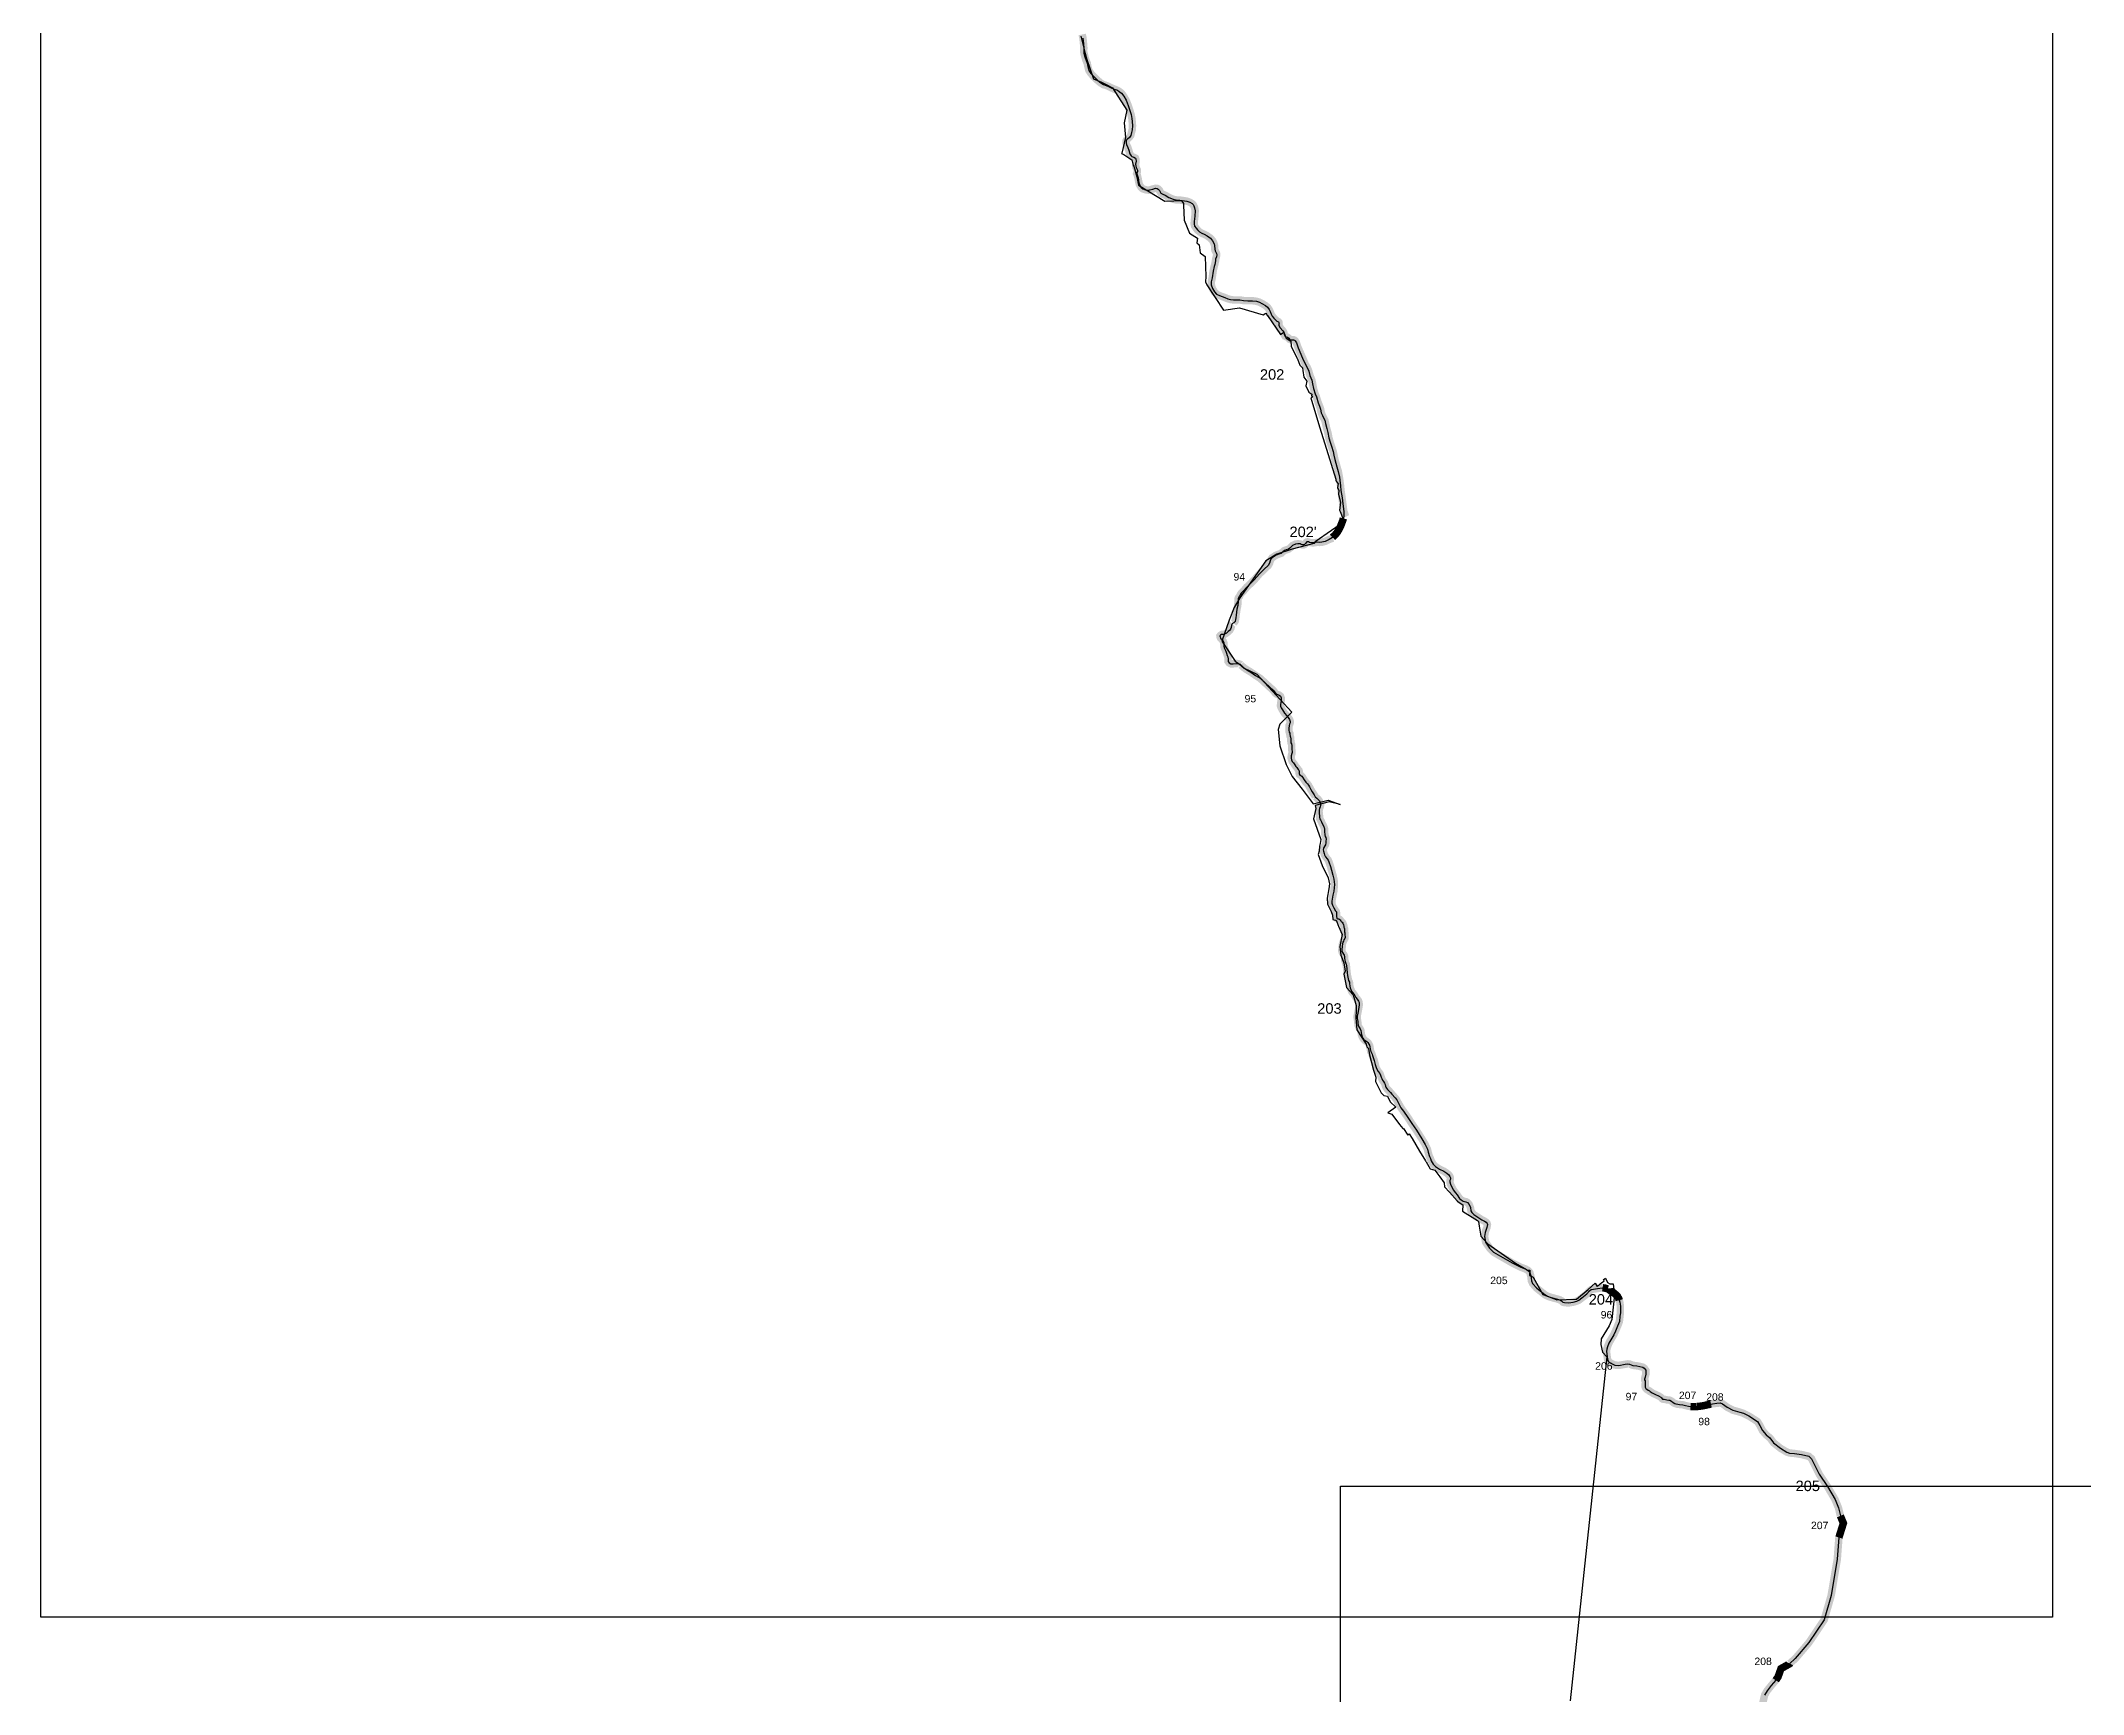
# Model space of a CAD drawing. Header units: metres. Extents: x 290946 to 378809, y 1824167 to 1998918.
# Drawn here: x 293435 to 307118, y 1944071 to 1955143 of the extents above; entities that cross this region are included whole.
import ezdxf

# ---------------------------------------------------------------- set-up
doc = ezdxf.new("R2010")
doc.units = ezdxf.units.M
for name, color, linetype in [('ARTIFICIALLY PROTECTED', 10, 'Continuous'), ('COASTLINE', 5, 'Continuous'), ('DISTRICT BOUNDRY', 86, 'Continuous'), ('NATURALLY PROTECTED', 3, 'Continuous'), ('UNPROTECTED', 130, 'Continuous'), ('UNPROTECTED DUE TO CREEK', 150, 'Continuous')]:
    doc.layers.add(name, color=color, linetype=linetype)
doc.styles.get("Standard").update_dxf_attribs({"font": 'arial.ttf'})
picture_1 = doc.add_image_def('image1.ecw', size_in_pixel=(449268, 1304479.0))
picture_2 = doc.add_image_def('image2.ecw', size_in_pixel=(310108, 856430))

msp = doc.modelspace()

# ---------------------------------------------------------------- linework, layer by layer
at = {"layer": 'ARTIFICIALLY PROTECTED', "const_width": 50, "flags": 128}
for points in [[(300412, 1955186), (300417, 1955162), (300419, 1955143), (300421, 1955124), (300423, 1955094), (300422, 1955082), (300422, 1955071), (300424, 1955061), (300430, 1955037), (300438, 1955011), (300446, 1954993), (300450, 1954971), (300454, 1954956), (300457, 1954945), (300470, 1954925), (300487, 1954906), (300517, 1954877), (300536, 1954861), (300554, 1954850), (300566, 1954847), (300584, 1954840), (300602, 1954831), (300627, 1954820), (300648, 1954812), (300660, 1954805), (300676, 1954792), (300690, 1954772), (300706, 1954745), (300720, 1954710), (300729, 1954684), (300739, 1954651), (300745, 1954623), (300747, 1954602), (300749, 1954575), (300747, 1954548), (300742, 1954530), (300737, 1954509), (300728, 1954497), (300715, 1954485), (300711, 1954482), (300708, 1954478), (300706, 1954473), (300706, 1954460), (300709, 1954448), (300718, 1954429), (300724, 1954410), (300731, 1954387), (300739, 1954373), (300745, 1954368), (300757, 1954364), (300769, 1954358), (300772, 1954350), (300773, 1954337), (300770, 1954318), (300771, 1954305), (300773, 1954294), (300780, 1954282), (300782, 1954277), (300782, 1954268), (300779, 1954261), (300777, 1954254), (300781, 1954245), (300786, 1954225), (300792, 1954192), (300795, 1954182), (300805, 1954164), (300818, 1954152), (300837, 1954146), (300858, 1954143), (300866, 1954145), (300885, 1954151), (300904, 1954156), (300914, 1954155), (300922, 1954151), (300930, 1954142), (300934, 1954132), (300939, 1954124), (300952, 1954116), (300969, 1954109), (300989, 1954097)], [(301418, 1951240), (301416, 1951238), (301413, 1951230), (301410, 1951214), (301405, 1951203), (301400, 1951195), (301391, 1951187), (301379, 1951177), (301366, 1951169), (301357, 1951168), (301349, 1951168), (301345, 1951167), (301339, 1951163), (301335, 1951158), (301336, 1951151), (301339, 1951143), (301351, 1951131), (301357, 1951122), (301361, 1951112), (301362, 1951090), (301364, 1951078), (301368, 1951070), (301374, 1951056), (301379, 1951043), (301384, 1951028), (301388, 1951018), (301389, 1951003), (301390, 1950986), (301396, 1950978), (301409, 1950971), (301423, 1950971), (301443, 1950974), (301459, 1950972), (301470, 1950968), (301471, 1950967)], [(302876, 1947507), (302876, 1947501), (302879, 1947487), (302898, 1947448), (302913, 1947429), (302924, 1947414), (302941, 1947391), (302952, 1947381), (302965, 1947373), (302983, 1947369), (302993, 1947364), (303005, 1947350), (303013, 1947330), (303017, 1947307), (303023, 1947297), (303036, 1947283), (303057, 1947269), (303089, 1947248), (303107, 1947239), (303119, 1947231), (303125, 1947223), (303127, 1947216), (303124, 1947197), (303116, 1947177), (303112, 1947163), (303108, 1947136), (303115, 1947098), (303142, 1947058), (303168, 1947031), (303231, 1946995), (303293, 1946959), (303351, 1946930), (303381, 1946919), (303396, 1946911), (303406, 1946902), (303412, 1946892), (303417, 1946875), (303422, 1946839), (303430, 1946821), (303457, 1946790), (303491, 1946763), (303511, 1946747), (303529, 1946737), (303555, 1946728), (303597, 1946717), (303612, 1946712), (303623, 1946706), (303633, 1946696), (303643, 1946693), (303671, 1946691), (303702, 1946696), (303725, 1946703), (303739, 1946709), (303760, 1946725), (303785, 1946744), (303793, 1946751), (303811, 1946772), (303822, 1946780), (303837, 1946784), (303864, 1946787), (303898, 1946793), (303899, 1946793)], [(303985, 1946503), (303973, 1946477), (303953, 1946444), (303941, 1946421), (303931, 1946397), (303927, 1946381), (303925, 1946365), (303929, 1946333), (303932, 1946314), (303935, 1946302), (303945, 1946293), (303963, 1946283), (303980, 1946275), (304007, 1946273), (304050, 1946280), (304068, 1946283), (304074, 1946282)], [(304488, 1945997), (304500, 1945996), (304528, 1945997)], [(304625, 1946014), (304634, 1946016), (304664, 1946019), (304687, 1946021), (304702, 1946016), (304709, 1946011), (304733, 1945993), (304771, 1945973), (304818, 1945960), (304842, 1945952), (304878, 1945934), (304936, 1945897), (304953, 1945870), (304970, 1945836), (304995, 1945807), (305020, 1945787), (305044, 1945755), (305090, 1945718), (305134, 1945692), (305143, 1945689)], [(305492, 1945265), (305512, 1945216), (305482, 1945120)], [(305152, 1944276), (305151, 1944274), (305094, 1944242), (305074, 1944186), (305059, 1944164)]]:
    msp.add_lwpolyline(points, dxfattribs=at)
at = {"layer": 'COASTLINE', "flags": 128}
msp.add_lwpolyline([(300417, 1955162), (300419, 1955143), (300421, 1955124), (300423, 1955094), (300422, 1955082), (300422, 1955071), (300424, 1955061), (300430, 1955037), (300438, 1955011), (300446, 1954993), (300450, 1954971), (300454, 1954956), (300457, 1954945), (300470, 1954925), (300487, 1954906), (300517, 1954877), (300536, 1954861), (300554, 1954850), (300566, 1954847), (300584, 1954840), (300602, 1954831), (300627, 1954820), (300648, 1954812), (300660, 1954805), (300676, 1954792), (300690, 1954772), (300706, 1954745), (300720, 1954710), (300729, 1954684), (300739, 1954651), (300745, 1954623), (300747, 1954602), (300749, 1954575), (300747, 1954548), (300742, 1954530), (300737, 1954509), (300728, 1954497), (300715, 1954485), (300711, 1954482), (300708, 1954478), (300706, 1954473), (300706, 1954460), (300709, 1954448), (300718, 1954429), (300724, 1954410), (300731, 1954387), (300739, 1954373), (300745, 1954368), (300757, 1954364), (300769, 1954358), (300772, 1954350), (300773, 1954337), (300770, 1954318), (300771, 1954305), (300773, 1954294), (300780, 1954282), (300782, 1954277), (300782, 1954268), (300779, 1954261), (300777, 1954254), (300781, 1954245), (300786, 1954225), (300792, 1954192), (300795, 1954182), (300805, 1954164), (300818, 1954152), (300837, 1954146), (300858, 1954143), (300866, 1954145), (300885, 1954151), (300904, 1954156), (300914, 1954155), (300922, 1954151), (300930, 1954142), (300934, 1954132), (300939, 1954124), (300952, 1954116), (300969, 1954109), (300993, 1954095), (301022, 1954082), (301042, 1954078), (301067, 1954077), (301112, 1954070), (301134, 1954062), (301148, 1954053), (301155, 1954047), (301160, 1954038), (301165, 1954026), (301169, 1954005), (301167, 1953970), (301163, 1953934), (301162, 1953918), (301165, 1953903), (301175, 1953888), (301184, 1953877), (301198, 1953864), (301213, 1953855), (301229, 1953848), (301250, 1953837), (301271, 1953822), (301286, 1953805), (301296, 1953784), (301299, 1953772), (301300, 1953747), (301303, 1953737), (301312, 1953719), (301313, 1953710), (301311, 1953696), (301306, 1953682), (301305, 1953669), (301300, 1953645), (301296, 1953631), (301289, 1953600), (301283, 1953556), (301277, 1953529), (301277, 1953509), (301284, 1953485), (301298, 1953462), (301312, 1953447), (301332, 1953437), (301368, 1953424), (301387, 1953416), (301406, 1953411), (301426, 1953408), (301445, 1953408), (301469, 1953408), (301492, 1953404), (301521, 1953403), (301553, 1953403), (301580, 1953399), (301600, 1953393), (301616, 1953385), (301640, 1953370), (301654, 1953359), (301665, 1953343), (301671, 1953330), (301678, 1953312), (301685, 1953300), (301697, 1953287), (301705, 1953277), (301717, 1953267), (301727, 1953262), (301730, 1953258), (301731, 1953252), (301730, 1953247), (301730, 1953237), (301739, 1953222), (301756, 1953202), (301762, 1953193), (301764, 1953187), (301765, 1953178), (301767, 1953172), (301771, 1953165), (301778, 1953162), (301788, 1953158), (301796, 1953152), (301801, 1953145), (301808, 1953142), (301814, 1953141), (301827, 1953142), (301834, 1953139), (301840, 1953134), (301847, 1953121), (301859, 1953087), (301889, 1953019), (301908, 1952975), (301922, 1952952), (301930, 1952931), (301938, 1952902), (301944, 1952887), (301951, 1952870), (301956, 1952846), (301962, 1952814), (301972, 1952780), (301981, 1952759), (301993, 1952720), (302003, 1952696), (302009, 1952677), (302014, 1952652), (302021, 1952634), (302029, 1952618), (302038, 1952602), (302043, 1952580), (302050, 1952548), (302058, 1952520), (302065, 1952484), (302073, 1952456), (302082, 1952428), (302094, 1952392), (302099, 1952368), (302105, 1952340), (302119, 1952290), (302128, 1952260), (302135, 1952222), (302138, 1952200), (302143, 1952164), (302146, 1952132), (302153, 1952082), (302158, 1952043), (302165, 1951992), (302165, 1951958), (302158, 1951931), (302146, 1951900), (302135, 1951876), (302120, 1951851), (302107, 1951835), (302089, 1951818), (302067, 1951804), (302039, 1951791), (302017, 1951785), (302004, 1951784), (301987, 1951785), (301975, 1951783), (301959, 1951781), (301951, 1951782), (301936, 1951784), (301928, 1951787), (301922, 1951788), (301917, 1951787), (301914, 1951785), (301911, 1951780), (301907, 1951775), (301901, 1951770), (301894, 1951767), (301886, 1951768), (301880, 1951771), (301873, 1951774), (301856, 1951775), (301841, 1951773), (301822, 1951764), (301813, 1951755), (301804, 1951746), (301794, 1951739), (301779, 1951734), (301767, 1951730), (301756, 1951721), (301745, 1951711), (301730, 1951706), (301708, 1951697), (301691, 1951685), (301684, 1951681), (301677, 1951671), (301672, 1951661), (301668, 1951646), (301659, 1951630), (301632, 1951604), (301600, 1951574), (301565, 1951533), (301536, 1951505), (301513, 1951483), (301493, 1951459), (301477, 1951444), (301471, 1951433), (301467, 1951424), (301459, 1951414), (301456, 1951406), (301456, 1951389), (301454, 1951362), (301449, 1951338), (301446, 1951317), (301443, 1951298), (301441, 1951279), (301439, 1951268), (301436, 1951255), (301432, 1951250), (301427, 1951245), (301419, 1951242), (301416, 1951238), (301413, 1951230), (301410, 1951214), (301405, 1951203), (301400, 1951195), (301391, 1951187), (301379, 1951177), (301366, 1951169), (301357, 1951168), (301349, 1951168), (301345, 1951167), (301339, 1951163), (301335, 1951158), (301336, 1951151), (301339, 1951143), (301351, 1951131), (301357, 1951122), (301361, 1951112), (301362, 1951090), (301364, 1951078), (301368, 1951070), (301374, 1951056), (301379, 1951043), (301384, 1951028), (301388, 1951018), (301389, 1951003), (301390, 1950986), (301396, 1950978), (301409, 1950971), (301423, 1950971), (301443, 1950974), (301459, 1950972), (301470, 1950968), (301481, 1950958), (301493, 1950947), (301516, 1950931), (301543, 1950915), (301573, 1950894), (301604, 1950874), (301637, 1950844), (301667, 1950816), (301691, 1950795), (301707, 1950774), (301715, 1950768), (301731, 1950762), (301741, 1950754), (301745, 1950743), (301745, 1950724), (301743, 1950714), (301741, 1950697), (301741, 1950688), (301745, 1950677), (301753, 1950662), (301767, 1950640), (301783, 1950623), (301793, 1950611), (301802, 1950598), (301806, 1950585), (301806, 1950577), (301802, 1950566), (301798, 1950557), (301797, 1950539), (301797, 1950526), (301799, 1950514), (301803, 1950506), (301803, 1950498), (301805, 1950486), (301808, 1950479), (301809, 1950468), (301810, 1950452), (301811, 1950442), (301814, 1950435), (301816, 1950425), (301816, 1950411), (301816, 1950396), (301818, 1950386), (301818, 1950377), (301817, 1950370), (301813, 1950356), (301812, 1950345), (301812, 1950339), (301815, 1950329), (301819, 1950318), (301827, 1950307), (301836, 1950295), (301844, 1950283), (301850, 1950276), (301859, 1950264), (301864, 1950258), (301866, 1950251), (301866, 1950243), (301866, 1950236), (301868, 1950230), (301878, 1950224), (301884, 1950218), (301888, 1950212), (301899, 1950194), (301910, 1950178), (301921, 1950167), (301928, 1950158), (301934, 1950147), (301943, 1950130), (301953, 1950114), (301966, 1950094), (301974, 1950081), (301984, 1950072), (301996, 1950060), (302001, 1950053), (302006, 1950041), (302009, 1950033), (302009, 1950022), (302007, 1950014), (302002, 1950002), (302000, 1949993), (301999, 1949986), (302000, 1949969), (302002, 1949953), (302003, 1949942), (302004, 1949933), (302008, 1949927), (302015, 1949914), (302017, 1949907), (302026, 1949890), (302031, 1949880), (302033, 1949874), (302036, 1949864), (302036, 1949849), (302038, 1949827), (302041, 1949815), (302044, 1949807), (302046, 1949797), (302045, 1949784), (302045, 1949772), (302042, 1949760), (302037, 1949753), (302031, 1949741), (302029, 1949734), (302027, 1949725), (302028, 1949717), (302033, 1949700), (302036, 1949691), (302043, 1949679), (302053, 1949666), (302061, 1949656), (302065, 1949645), (302076, 1949614), (302082, 1949590), (302092, 1949556), (302098, 1949530), (302101, 1949512), (302102, 1949493), (302098, 1949448), (302092, 1949421), (302087, 1949395), (302084, 1949381), (302085, 1949369), (302088, 1949354), (302097, 1949337), (302109, 1949318), (302115, 1949310), (302116, 1949304), (302116, 1949292), (302116, 1949279), (302117, 1949267), (302120, 1949265), (302125, 1949264), (302131, 1949263), (302137, 1949260), (302141, 1949256), (302145, 1949250), (302148, 1949246), (302150, 1949244), (302154, 1949240), (302158, 1949235), (302163, 1949223), (302165, 1949215), (302166, 1949207), (302167, 1949204), (302170, 1949197), (302170, 1949191), (302169, 1949181), (302170, 1949176), (302172, 1949169), (302172, 1949162), (302172, 1949154), (302173, 1949146), (302173, 1949139), (302172, 1949132), (302166, 1949122), (302162, 1949114), (302159, 1949106), (302156, 1949097), (302154, 1949077), (302152, 1949059), (302152, 1949048), (302155, 1949037), (302163, 1949026), (302167, 1949020), (302170, 1949012), (302170, 1949000), (302171, 1948987), (302174, 1948977), (302178, 1948964), (302181, 1948959), (302182, 1948951), (302184, 1948927), (302187, 1948901), (302189, 1948884), (302197, 1948851), (302202, 1948840), (302204, 1948830), (302205, 1948812), (302208, 1948802), (302212, 1948791), (302216, 1948780), (302223, 1948769), (302233, 1948758), (302238, 1948750), (302245, 1948737), (302255, 1948726), (302264, 1948713), (302267, 1948704), (302268, 1948687), (302263, 1948656), (302258, 1948632), (302254, 1948611), (302255, 1948595), (302258, 1948578), (302259, 1948564), (302260, 1948552), (302265, 1948540), (302274, 1948526), (302279, 1948516), (302281, 1948502), (302283, 1948488), (302288, 1948473), (302292, 1948465), (302297, 1948458), (302307, 1948448), (302318, 1948441), (302326, 1948435), (302333, 1948425), (302337, 1948417), (302340, 1948406), (302342, 1948393), (302345, 1948376), (302350, 1948365), (302354, 1948356), (302356, 1948348), (302361, 1948334), (302369, 1948315), (302376, 1948287), (302379, 1948274), (302383, 1948262), (302395, 1948242), (302407, 1948227), (302411, 1948216), (302416, 1948202), (302419, 1948194), (302423, 1948183), (302430, 1948174), (302438, 1948162), (302442, 1948153), (302444, 1948143), (302447, 1948135), (302451, 1948129), (302458, 1948121), (302467, 1948112), (302477, 1948101), (302487, 1948089), (302509, 1948064), (302519, 1948051), (302528, 1948033), (302548, 1947998), (302564, 1947975), (302594, 1947933), (302620, 1947892), (302651, 1947847), (302688, 1947789), (302710, 1947752), (302725, 1947721), (302730, 1947700), (302738, 1947672), (302745, 1947659), (302750, 1947643), (302764, 1947620), (302780, 1947604), (302805, 1947588), (302834, 1947574), (302855, 1947560), (302869, 1947548), (302876, 1947538), (302879, 1947528), (302879, 1947519), (302876, 1947510), (302876, 1947501), (302879, 1947487), (302898, 1947448), (302913, 1947429), (302924, 1947414), (302941, 1947391), (302952, 1947381), (302965, 1947373), (302983, 1947369), (302993, 1947364), (303005, 1947350), (303013, 1947330), (303017, 1947307), (303023, 1947297), (303036, 1947283), (303057, 1947269), (303089, 1947248), (303107, 1947239), (303119, 1947231), (303125, 1947223), (303127, 1947216), (303124, 1947197), (303116, 1947177), (303112, 1947163), (303108, 1947136), (303115, 1947098), (303142, 1947058), (303168, 1947031), (303231, 1946995), (303293, 1946959), (303351, 1946930), (303381, 1946919), (303396, 1946911), (303406, 1946902), (303412, 1946892), (303417, 1946875), (303422, 1946839), (303430, 1946821), (303457, 1946790), (303491, 1946763), (303511, 1946747), (303529, 1946737), (303555, 1946728), (303597, 1946717), (303612, 1946712), (303623, 1946706), (303633, 1946696), (303643, 1946693), (303671, 1946691), (303702, 1946696), (303725, 1946703), (303739, 1946709), (303760, 1946725), (303793, 1946751), (303811, 1946772), (303822, 1946780), (303837, 1946784), (303864, 1946787), (303898, 1946793), (303912, 1946791), (303934, 1946785), (303952, 1946772), (303973, 1946759), (303997, 1946738), (304007, 1946720), (304014, 1946696), (304018, 1946670), (304018, 1946624), (304015, 1946602), (304011, 1946566), (303999, 1946535), (303985, 1946503), (303973, 1946477), (303953, 1946444), (303941, 1946421), (303931, 1946397), (303927, 1946381), (303925, 1946365), (303929, 1946333), (303932, 1946314), (303935, 1946302), (303945, 1946293), (303963, 1946283), (303980, 1946275), (304007, 1946273), (304050, 1946280), (304068, 1946283), (304080, 1946282), (304102, 1946273), (304127, 1946270), (304148, 1946266), (304168, 1946261), (304178, 1946254), (304188, 1946240), (304188, 1946226), (304189, 1946215), (304183, 1946195), (304180, 1946180), (304180, 1946176), (304183, 1946170), (304185, 1946164), (304185, 1946158), (304184, 1946147), (304184, 1946138), (304183, 1946132), (304184, 1946127), (304188, 1946119), (304194, 1946113), (304203, 1946107), (304212, 1946102), (304217, 1946097), (304224, 1946094), (304230, 1946090), (304239, 1946084), (304254, 1946078), (304273, 1946069), (304289, 1946059), (304294, 1946055), (304298, 1946049), (304301, 1946047), (304312, 1946046), (304328, 1946042), (304343, 1946041), (304350, 1946039), (304360, 1946034), (304372, 1946024), (304383, 1946018), (304389, 1946016), (304402, 1946012), (304415, 1946011), (304436, 1946009), (304454, 1946004), (304474, 1945999), (304500, 1945996), (304530, 1945997), (304565, 1946001), (304598, 1946008), (304634, 1946016), (304664, 1946019), (304687, 1946021), (304702, 1946016), (304733, 1945993), (304771, 1945973), (304818, 1945960), (304842, 1945952), (304878, 1945934), (304936, 1945897), (304953, 1945870), (304970, 1945836), (304995, 1945807), (305020, 1945787), (305044, 1945755), (305090, 1945718), (305134, 1945692), (305152, 1945686), (305184, 1945683), (305231, 1945676), (305280, 1945664), (305299, 1945648), (305350, 1945544), (305405, 1945462), (305456, 1945375), (305479, 1945319), (305492, 1945265), (305471, 1944974), (305430, 1944731), (305383, 1944568), (305281, 1944416), (305190, 1944309), (305151, 1944274), (305094, 1944242), (305074, 1944186), (305059, 1944164), (305029, 1944129), (305001, 1944094), (304984, 1944064)], dxfattribs=at)
at = {"layer": 'DISTRICT BOUNDRY'}
msp.add_polyline3d([(300403, 1955174, 0), (300433, 1955058, 0), (300444, 1955018, 0), (300487, 1954889, 0), (300542, 1954867, 0), (300573, 1954850, 0), (300616, 1954828, 0), (300711, 1954678, 0), (300693, 1954595, 0), (300703, 1954497, 0), (300677, 1954391, 0), (300676, 1954388, 0), (300692, 1954382, 0), (300744, 1954346, 0), (300753, 1954311, 0), (300758, 1954305, 0), (300779, 1954232, 0), (300790, 1954176, 0), (300965, 1954070, 0), (301027, 1954071, 0), (301077, 1954073, 0), (301080, 1954069, 0), (301090, 1954055, 0), (301090, 1954042, 0), (301095, 1953943, 0), (301132, 1953856, 0), (301185, 1953821, 0), (301179, 1953791, 0), (301195, 1953778, 0), (301202, 1953724, 0), (301235, 1953698, 0), (301240, 1953565, 0), (301239, 1953530, 0), (301248, 1953509, 0), (301359, 1953339, 0), (301466, 1953356, 0), (301624, 1953308, 0), (301642, 1953320, 0), (301649, 1953310, 0), (301652, 1953303, 0), (301654, 1953304, 0), (301740, 1953177, 0), (301763, 1953193, 0), (301777, 1953156, 0), (301778, 1953152, 0), (301809, 1953132, 0), (301812, 1953098, 0), (301853, 1953015, 0), (301854, 1953014, 0), (301871, 1952972, 0), (301888, 1952954, 0), (301890, 1952935, 0), (301897, 1952890, 0), (301918, 1952864, 0), (301911, 1952833, 0), (301931, 1952790, 0), (301950, 1952776, 0), (301949, 1952765, 0), (301950, 1952763, 0), (301954, 1952756, 0), (301943, 1952753, 0), (302002, 1952558, 0), (302049, 1952409, 0), (302112, 1952207, 0), (302112, 1952198, 0), (302113, 1952194, 0), (302128, 1952176, 0), (302123, 1952152, 0), (302131, 1952133, 0), (302129, 1952107, 0), (302143, 1952052, 0), (302136, 1952000, 0), (302140, 1951992, 0), (302160, 1951941, 0), (302173, 1951928, 0), (302160, 1951926, 0), (302162, 1951919, 0), (302082, 1951864, 0), (301973, 1951788, 0), (301965, 1951777, 0), (301819, 1951738, 0), (301716, 1951705, 0), (301643, 1951660, 0), (301468, 1951414, 0), (301430, 1951348, 0), (301397, 1951264, 0), (301348, 1951123, 0), (301436, 1950988, 0), (301467, 1950969, 0), (301497, 1950941, 0), (301583, 1950902, 0), (301817, 1950648, 0), (301736, 1950568, 0), (301726, 1950531, 0), (301736, 1950422, 0), (301778, 1950297, 0), (301819, 1950217, 0), (301885, 1950132, 0), (301960, 1950034, 0), (302059, 1950057, 0), (302140, 1950030, 0), (302067, 1950046, 0), (301972, 1950022, 0), (301977, 1950003, 0), (301961, 1949933, 0), (302010, 1949794, 0), (302006, 1949768, 0), (302003, 1949750, 0), (301999, 1949717, 0), (301992, 1949695, 0), (302020, 1949620, 0), (302059, 1949539, 0), (302070, 1949498, 0), (302065, 1949464, 0), (302054, 1949402, 0), (302055, 1949361, 0), (302081, 1949312, 0), (302089, 1949287, 0), (302092, 1949259, 0), (302110, 1949255, 0), (302113, 1949255, 0), (302130, 1949214, 0), (302154, 1949158, 0), (302138, 1949077, 0), (302145, 1949020, 0), (302164, 1948969, 0), (302173, 1948914, 0), (302164, 1948893, 0), (302182, 1948803, 0), (302228, 1948755, 0), (302248, 1948683, 0), (302248, 1948649, 0), (302245, 1948601, 0), (302252, 1948519, 0), (302315, 1948423, 0), (302320, 1948406, 0), (302330, 1948395, 0), (302338, 1948352, 0), (302364, 1948250, 0), (302380, 1948204, 0), (302377, 1948173, 0), (302416, 1948099, 0), (302434, 1948080, 0), (302458, 1948076, 0), (302476, 1948037, 0), (302513, 1948001, 0), (302459, 1947965, 0), (302486, 1947955, 0), (302538, 1947887, 0), (302561, 1947859, 0), (302565, 1947859, 0), (302593, 1947815, 0), (302603, 1947824, 0), (302622, 1947793, 0), (302672, 1947707, 0), (302712, 1947642, 0), (302714, 1947638, 0), (302716, 1947635, 0), (302744, 1947589, 0), (302775, 1947581, 0), (302808, 1947535, 0), (302837, 1947496, 0), (302840, 1947469, 0), (302874, 1947432, 0), (302924, 1947374, 0), (302925, 1947373, 0), (302963, 1947347, 0), (302961, 1947306, 0), (303060, 1947242, 0), (303068, 1947237, 0), (303072, 1947205, 0), (303082, 1947138, 0), (303128, 1947088, 0), (303130, 1947087, 0), (303197, 1947040, 0), (303315, 1946957, 0), (303388, 1946914, 0), (303392, 1946911, 0), (303411, 1946911, 0), (303408, 1946875, 0), (303433, 1946864, 0), (303498, 1946748, 0), (303506, 1946745, 0), (303587, 1946713, 0), (303591, 1946712, 0), (303719, 1946716, 0), (303724, 1946716, 0), (303801, 1946782, 0), (303849, 1946823, 0), (303862, 1946802, 0), (303868, 1946807, 0), (303876, 1946813, 0), (303883, 1946819, 0), (303894, 1946827, 0), (303899, 1946831, 0), (303910, 1946839, 0), (303904, 1946847, 0), (303915, 1946854, 0), (303919, 1946856, 0), (303932, 1946827, 0), (303948, 1946818, 0), (303970, 1946819, 0), (303978, 1946745, 0), (303961, 1946579, 0), (303942, 1946538, 0), (303890, 1946451, 0), (303888, 1946412, 0), (303897, 1946362, 0), (303926, 1946330, 0), (303772, 1944885, 0), (303681, 1944027, 0)], dxfattribs=at)
at = {"layer": 'NATURALLY PROTECTED', "const_width": 50, "flags": 128}
for points in [[(300989, 1954097), (300993, 1954095), (301022, 1954082), (301042, 1954078), (301067, 1954077), (301112, 1954070), (301134, 1954062), (301148, 1954053), (301155, 1954047), (301160, 1954038), (301165, 1954026), (301169, 1954005), (301167, 1953970), (301163, 1953934), (301162, 1953918), (301165, 1953903), (301175, 1953888), (301184, 1953877), (301198, 1953864), (301213, 1953855), (301229, 1953848), (301250, 1953837), (301271, 1953822), (301286, 1953805), (301296, 1953784), (301299, 1953772), (301300, 1953747), (301303, 1953737), (301312, 1953719), (301313, 1953710), (301311, 1953696), (301306, 1953682), (301305, 1953669), (301300, 1953645), (301296, 1953631), (301289, 1953600), (301283, 1953556), (301277, 1953529), (301277, 1953509), (301284, 1953485), (301298, 1953462), (301312, 1953447), (301332, 1953437), (301368, 1953424), (301387, 1953416), (301406, 1953411), (301426, 1953408), (301445, 1953408), (301469, 1953408), (301492, 1953404), (301521, 1953403), (301553, 1953403), (301580, 1953399), (301600, 1953393), (301616, 1953385), (301640, 1953370), (301654, 1953359), (301665, 1953343), (301671, 1953330), (301678, 1953312), (301685, 1953300), (301697, 1953287), (301705, 1953277), (301717, 1953267), (301727, 1953262), (301730, 1953258), (301731, 1953252), (301730, 1953247), (301730, 1953237), (301739, 1953222), (301756, 1953202), (301762, 1953193), (301764, 1953187), (301765, 1953178), (301767, 1953172), (301771, 1953165), (301778, 1953162), (301788, 1953158), (301796, 1953152), (301801, 1953145), (301808, 1953142), (301814, 1953141), (301827, 1953142), (301834, 1953139), (301840, 1953134), (301847, 1953121), (301859, 1953087), (301889, 1953019), (301908, 1952975), (301922, 1952952), (301930, 1952931), (301938, 1952902), (301944, 1952887), (301951, 1952870), (301956, 1952846), (301962, 1952814), (301972, 1952780), (301981, 1952759), (301993, 1952720), (302003, 1952696), (302009, 1952677), (302014, 1952652), (302021, 1952634), (302029, 1952618), (302038, 1952602), (302043, 1952580), (302050, 1952548), (302058, 1952520), (302065, 1952484), (302073, 1952456), (302082, 1952428), (302094, 1952392), (302099, 1952368), (302105, 1952340), (302119, 1952290), (302128, 1952260), (302135, 1952222), (302138, 1952200), (302143, 1952164), (302146, 1952132), (302153, 1952082), (302158, 1952043), (302165, 1951992), (302175, 1951964), (302179, 1951956)], [(302092, 1951813), (302067, 1951804), (302039, 1951791), (302017, 1951785), (302004, 1951784), (301987, 1951785), (301975, 1951783), (301959, 1951781), (301951, 1951782), (301936, 1951784), (301928, 1951787), (301922, 1951788), (301917, 1951787), (301914, 1951785), (301911, 1951780), (301907, 1951775), (301901, 1951770), (301894, 1951767), (301886, 1951768), (301880, 1951771), (301873, 1951774), (301868, 1951774)], [(301975, 1950080), (301984, 1950072), (301996, 1950060), (302001, 1950053), (302006, 1950041), (302009, 1950033), (302009, 1950022), (302007, 1950014), (302002, 1950002), (302000, 1949993), (302000, 1949992), (301999, 1949986), (302000, 1949969), (302002, 1949953), (302003, 1949942), (302004, 1949933), (302008, 1949927), (302015, 1949914), (302017, 1949907), (302026, 1949890), (302031, 1949880), (302033, 1949874), (302036, 1949864), (302036, 1949849), (302038, 1949827), (302041, 1949815), (302044, 1949807), (302046, 1949797), (302045, 1949784), (302045, 1949772), (302042, 1949760), (302037, 1949753), (302031, 1949741), (302029, 1949734), (302027, 1949725), (302028, 1949717), (302033, 1949700), (302036, 1949691), (302043, 1949679), (302053, 1949666), (302061, 1949656), (302065, 1949645), (302076, 1949614), (302082, 1949590), (302092, 1949556), (302098, 1949530), (302101, 1949512), (302102, 1949493), (302098, 1949448), (302092, 1949421), (302087, 1949395), (302084, 1949381), (302085, 1949369), (302088, 1949354), (302097, 1949337), (302109, 1949318), (302115, 1949310), (302116, 1949304), (302116, 1949292), (302116, 1949279), (302117, 1949267), (302120, 1949265), (302125, 1949264), (302131, 1949263), (302137, 1949260), (302141, 1949256), (302145, 1949250), (302148, 1949246), (302150, 1949244), (302154, 1949240), (302158, 1949235), (302163, 1949223), (302165, 1949215), (302166, 1949207), (302167, 1949204), (302170, 1949197), (302170, 1949191), (302169, 1949181), (302170, 1949176), (302172, 1949169), (302172, 1949162), (302172, 1949154), (302173, 1949146), (302173, 1949139), (302172, 1949132), (302166, 1949122), (302162, 1949114), (302159, 1949106), (302156, 1949097), (302154, 1949077), (302152, 1949059), (302152, 1949048), (302155, 1949037), (302163, 1949026), (302167, 1949020), (302170, 1949012), (302170, 1949000), (302171, 1948987), (302174, 1948977), (302178, 1948964), (302181, 1948959), (302182, 1948951), (302184, 1948927), (302187, 1948901), (302189, 1948884), (302197, 1948851), (302202, 1948840), (302204, 1948830), (302205, 1948812), (302208, 1948802), (302212, 1948791), (302216, 1948780), (302223, 1948769), (302233, 1948758), (302238, 1948750), (302245, 1948737), (302255, 1948726), (302264, 1948713), (302267, 1948704), (302268, 1948687), (302263, 1948656), (302258, 1948632), (302254, 1948611), (302255, 1948595), (302258, 1948578), (302259, 1948564), (302260, 1948552), (302265, 1948540), (302274, 1948526), (302279, 1948516), (302281, 1948502), (302283, 1948488), (302288, 1948473), (302292, 1948465), (302297, 1948458), (302307, 1948448), (302318, 1948441), (302326, 1948435), (302333, 1948425), (302337, 1948417), (302340, 1948406), (302342, 1948393), (302345, 1948376), (302350, 1948365), (302354, 1948356), (302356, 1948348), (302361, 1948334), (302369, 1948315), (302376, 1948287), (302379, 1948274), (302383, 1948262), (302395, 1948242), (302407, 1948227), (302411, 1948216), (302416, 1948202), (302419, 1948194), (302423, 1948183), (302430, 1948174), (302438, 1948162), (302442, 1948153), (302444, 1948143), (302447, 1948135), (302451, 1948129), (302458, 1948121), (302467, 1948112), (302477, 1948101), (302487, 1948089), (302509, 1948064), (302519, 1948051), (302528, 1948033), (302548, 1947998), (302564, 1947975), (302594, 1947933), (302620, 1947892), (302651, 1947847), (302688, 1947789), (302710, 1947752), (302725, 1947721), (302730, 1947700), (302738, 1947672), (302745, 1947659), (302750, 1947643), (302764, 1947620), (302780, 1947604), (302805, 1947588), (302834, 1947574), (302855, 1947560), (302869, 1947548), (302876, 1947538), (302879, 1947528), (302879, 1947519), (302876, 1947510), (302876, 1947507)], [(303946, 1946789), (303947, 1946776), (303952, 1946772), (303973, 1946759), (303997, 1946738), (304007, 1946720), (304010, 1946709)], [(305143, 1945689), (305152, 1945686), (305184, 1945683), (305231, 1945676), (305280, 1945664), (305299, 1945648), (305350, 1945544), (305405, 1945462), (305456, 1945375), (305479, 1945319), (305492, 1945265)]]:
    msp.add_lwpolyline(points, dxfattribs=at)
at = {"layer": 'UNPROTECTED', "const_width": 50, "flags": 128}
for points in [[(301868, 1951774), (301856, 1951775), (301841, 1951773), (301822, 1951764), (301813, 1951755), (301804, 1951746), (301794, 1951739), (301779, 1951734), (301767, 1951730), (301756, 1951721), (301745, 1951711), (301730, 1951706), (301708, 1951697), (301691, 1951685), (301684, 1951681), (301677, 1951671), (301672, 1951661), (301668, 1951646), (301659, 1951630), (301632, 1951604), (301600, 1951574), (301565, 1951533), (301536, 1951505), (301513, 1951483), (301493, 1951459), (301477, 1951444), (301471, 1951433), (301467, 1951424), (301459, 1951414), (301456, 1951406), (301456, 1951389), (301454, 1951362), (301449, 1951338), (301446, 1951317), (301443, 1951298), (301441, 1951279), (301439, 1951268), (301436, 1951255), (301432, 1951250), (301427, 1951245), (301426, 1951244)], [(301475, 1950963), (301481, 1950958), (301493, 1950947), (301516, 1950931), (301543, 1950915), (301573, 1950894), (301604, 1950874), (301637, 1950844), (301667, 1950816), (301691, 1950795), (301707, 1950774), (301715, 1950768), (301731, 1950762), (301741, 1950754), (301745, 1950743), (301745, 1950724), (301743, 1950714), (301741, 1950697), (301741, 1950688), (301745, 1950677), (301753, 1950662), (301767, 1950640), (301783, 1950623), (301793, 1950611), (301802, 1950598), (301806, 1950585), (301806, 1950577), (301802, 1950566), (301798, 1950557), (301797, 1950539), (301797, 1950526), (301799, 1950514), (301803, 1950506), (301803, 1950498), (301805, 1950486), (301808, 1950479), (301809, 1950468), (301810, 1950452), (301811, 1950442), (301814, 1950435), (301816, 1950425), (301816, 1950411), (301816, 1950396), (301818, 1950386), (301818, 1950377), (301817, 1950370), (301813, 1950356), (301812, 1950345), (301812, 1950339), (301815, 1950329), (301819, 1950318), (301827, 1950307), (301836, 1950295), (301844, 1950283), (301850, 1950276), (301859, 1950264), (301864, 1950258), (301866, 1950251), (301866, 1950243), (301866, 1950236), (301868, 1950230), (301878, 1950224), (301884, 1950218), (301888, 1950212), (301899, 1950194), (301910, 1950178), (301921, 1950167), (301928, 1950158), (301934, 1950147), (301943, 1950130), (301953, 1950114), (301966, 1950094), (301974, 1950081)], [(304010, 1946709), (304014, 1946696), (304018, 1946670), (304018, 1946624), (304015, 1946602), (304011, 1946566), (303999, 1946535), (303985, 1946503)], [(304074, 1946282), (304080, 1946282), (304102, 1946273), (304127, 1946270), (304148, 1946266), (304168, 1946261), (304178, 1946254), (304188, 1946240), (304188, 1946226), (304189, 1946215), (304183, 1946195), (304180, 1946180), (304180, 1946176), (304183, 1946170), (304185, 1946164), (304185, 1946158), (304184, 1946147), (304184, 1946138), (304183, 1946132), (304184, 1946127), (304188, 1946119), (304194, 1946113), (304203, 1946107), (304212, 1946102), (304217, 1946097), (304224, 1946094), (304230, 1946090), (304239, 1946084), (304254, 1946078), (304273, 1946069), (304289, 1946059), (304294, 1946055), (304298, 1946049), (304301, 1946047), (304312, 1946046), (304328, 1946042), (304343, 1946041), (304350, 1946039), (304360, 1946034), (304372, 1946024), (304383, 1946018), (304389, 1946016), (304402, 1946012), (304415, 1946011), (304436, 1946009), (304454, 1946004), (304474, 1945999), (304488, 1945997)], [(304528, 1945997), (304530, 1945997), (304565, 1946001), (304598, 1946008), (304625, 1946014)], [(305059, 1944164), (305029, 1944129), (305001, 1944094), (304984, 1944064), (304949, 1943909), (304930, 1943813)]]:
    msp.add_lwpolyline(points, dxfattribs=at)
at = {"layer": 'UNPROTECTED DUE TO CREEK', "const_width": 50, "flags": 128}
for points in [[(302089, 1951818), (302107, 1951835), (302120, 1951851), (302135, 1951876), (302146, 1951900), (302158, 1951931), (302162, 1951945)], [(303899, 1946793), (303912, 1946791), (303934, 1946785)], [(305482, 1945120), (305471, 1944974), (305430, 1944731), (305383, 1944568), (305281, 1944416), (305190, 1944309), (305152, 1944276)]]:
    msp.add_lwpolyline(points, dxfattribs=at)

# ---------------------------------------------------------------- texts
at = {"layer": 'ARTIFICIALLY PROTECTED', "char_height": 50, "attachment_point": 1}
for s, width, heights, insert in [('205', 70.18, [0], (303146, 1946867)), ('206', 70.18, [0], (303849, 1946294)), ('207', 194.41, [74.2], (304410, 1946097)), ('208', 84.37, [74.2], (304593, 1946086)), ('207', 84.37, [74.2], (305295, 1945226)), ('208', 84.37, [74.2], (304916, 1944316))]:
    msp.add_mtext_dynamic_manual_height_columns(s, width=width, gutter_width=1, heights=heights, dxfattribs=dict(at, insert=insert))
at = {"layer": 'NATURALLY PROTECTED', "char_height": 70, "attachment_point": 1}
for s, width, insert in [('202', 95.17, (301603, 1952944)), ("202'", 257.76, (301801, 1951890)), ('203', 95.17, (301987, 1948698)), ('204', 95.17, (303806, 1946750)), ('205', 95.17, (305192, 1945501))]:
    msp.add_mtext_dynamic_manual_height_columns(s, width=width, gutter_width=1, heights=[0], dxfattribs=dict(at, insert=insert))
at = {"layer": 'UNPROTECTED', "char_height": 50, "attachment_point": 1}
for s, insert in [('94', (301426, 1951579)), ('95', (301500, 1950763)), ('96', (303886, 1946637)), ('97', (304053, 1946089)), ('98', (304540, 1945922))]:
    msp.add_mtext_dynamic_manual_height_columns(s, width=70.18, gutter_width=1, heights=[0], dxfattribs=dict(at, insert=insert))

# ---------------------------------------------------------------- pictures from other files: only their frames are drawn
image = msp.add_image(picture_1, insert=(293435, 1944587), size_in_units=(13478, 39134))
image.dxf.flags = 7
image = msp.add_image(picture_2, insert=(302143, 1911978), size_in_units=(12125, 33486))
image.dxf.flags = 7

doc.saveas('drawing.dxf')
